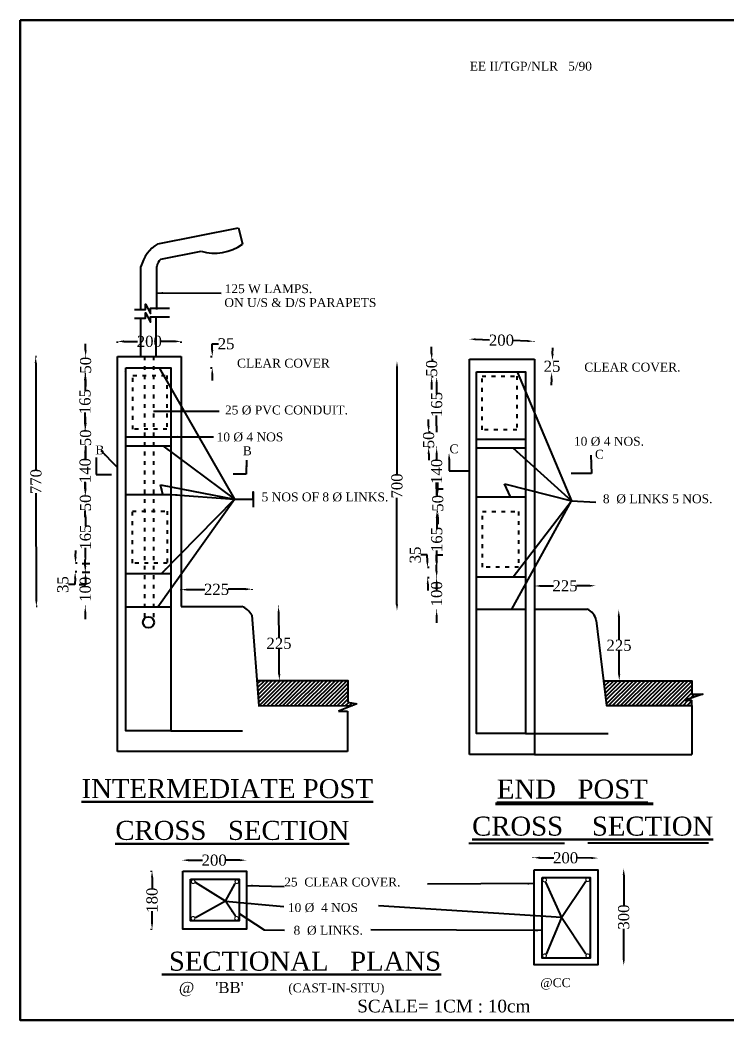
# Model space of a CAD drawing. Header units: millimetres. Extents: x 24 to 4358, y 71 to 3225.
# Drawn here: x 24 to 2253, y 71 to 3225 of the extents above; entities that cross this region are included whole.
import ezdxf

# ---------------------------------------------------------------- set-up
doc = ezdxf.new("R2010")
doc.units = ezdxf.units.MM
doc.header["$MEASUREMENT"] = 0
doc.linetypes.add('ACAD_ISO03W100', pattern=[30, 12, -18])
for name, color, linetype in [('DIM', 5, 'Continuous'), ('DWG.LINE', 10, 'Continuous'), ('HATCH', 2, 'Continuous'), ('TEXT', 7, 'Continuous')]:
    doc.layers.add(name, color=color, linetype=linetype)
doc.layers.add('DO LINE', color=3, linetype='Continuous', plot=False)
doc.layers.add('TITLE', color=7, linetype='Continuous', lineweight=30)
doc.styles.get("Standard").update_dxf_attribs({"font": 'times.ttf', "height": 35})
doc.dimstyles.get("Standard").update_dxf_attribs({"dimtxt": 222, "dimasz": 20, "dimexe": 0.18, "dimexo": 0.0625, "dimgap": 0.09, "dimtad": 0, "dimtih": 1, "dimtoh": 1, "dimdec": 0, "dimzin": 0, "dimdsep": 46, "dimtxsty": 'Standard', "dimcen": 300, "dimclre": 256, "dimclrt": 4, "dimadec": 0, "dimazin": 0, "dimtfac": 1, "dimtdec": 0, "dimtofl": 0, "dimtmove": 0, "dimatfit": 3, "dimfxl": 0, "dimtolj": 1, "dimtzin": 0, "dimarcsym": 0})

# ---------------------------------------------------------------- blocks, each defined once
blk = doc.blocks.new('*D2')
at = {"layer": 'Defpoints', "color": 0, "ltscale": 0.2}
for p in [(532, 2211.4), (331.5, 2163.8), (532, 2163.8)]:
    blk.add_point(p, dxfattribs=at)
at = {"layer": 'DIM', "lineweight": -2, "ltscale": 0.2}
for p, q in [((331.5, 2206.4), (331.5, 2211.6)), ((532, 2206.4), (532, 2211.6))]:
    blk.add_line(p, q, dxfattribs=at)
at = {"layer": 'DIM', "color": 0, "lineweight": -2, "ltscale": 0.2}
for p, q in [((351.5, 2211.4), (394.4, 2211.4)), ((512, 2211.4), (469.1, 2211.4))]:
    blk.add_line(p, q, dxfattribs=at)
at = {"layer": 'DIM', "color": 0, "ltscale": 0.2}
for points in [[(351.5, 2214.8), (351.5, 2208.1), (331.5, 2211.4)], [(512, 2214.8), (512, 2208.1), (532, 2211.4)]]:
    blk.add_solid(points, dxfattribs=at)
at = {"layer": 'DIM', "color": 4, "ltscale": 0.2, "insert": (431.8, 2211.4), "char_height": 35, "attachment_point": 5}
blk.add_mtext('\\A1;200', dxfattribs=at)
blk = doc.blocks.new('*D3')
at = {"layer": 'Defpoints', "color": 0, "ltscale": 0.2}
for p in [(563.6, 2163.8), (630.2, 2163.8), (563.6, 2128.1)]:
    blk.add_point(p, dxfattribs=at)
at = {"layer": 'DIM', "color": 0, "lineweight": -2, "ltscale": 0.2}
for p, q in [((630.2, 2183.8), (630.2, 2203.8)), ((630.2, 2203.8), (650.2, 2203.8)), ((630.2, 2108.1), (630.2, 2088.1))]:
    blk.add_line(p, q, dxfattribs=at)
at = {"layer": 'DIM', "lineweight": -2, "ltscale": 0.2}
for p, q in [((625.2, 2163.8), (630.4, 2163.8)), ((625.2, 2128.1), (630.4, 2128.1))]:
    blk.add_line(p, q, dxfattribs=at)
at = {"layer": 'DIM', "color": 0, "ltscale": 0.2}
for points in [[(626.9, 2183.8), (633.6, 2183.8), (630.2, 2163.8)], [(626.9, 2108.1), (633.6, 2108.1), (630.2, 2128.1)]]:
    blk.add_solid(points, dxfattribs=at)
at = {"layer": 'DIM', "color": 4, "ltscale": 0.2, "insert": (673.9, 2203.8), "char_height": 35, "attachment_point": 5}
blk.add_mtext('\\A1;25', dxfattribs=at)
blk = doc.blocks.new('*D4')
at = {"layer": 'Defpoints', "color": 0, "ltscale": 0.2}
for p in [(230.8, 2108.9), (229.1, 1933.9), (230.8, 1933.9)]:
    blk.add_point(p, dxfattribs=at)
at = {"layer": 'DIM', "lineweight": -2, "ltscale": 0.2}
for p, q in [((230.7, 2108.9), (229, 2108.9)), ((230.7, 1933.9), (229, 1933.9))]:
    blk.add_line(p, q, dxfattribs=at)
at = {"layer": 'DIM', "color": 0, "lineweight": -2, "ltscale": 0.2}
for p, q in [((229.1, 2088.9), (229.1, 2055.6)), ((229.1, 1953.9), (229.1, 1987.3))]:
    blk.add_line(p, q, dxfattribs=at)
at = {"layer": 'DIM', "color": 0, "ltscale": 0.2}
for points in [[(225.8, 2088.9), (232.5, 2088.9), (229.1, 2108.9)], [(225.8, 1953.9), (232.5, 1953.9), (229.1, 1933.9)]]:
    blk.add_solid(points, dxfattribs=at)
at = {"layer": 'DIM', "color": 4, "ltscale": 0.2, "insert": (229.1, 2021.4), "char_height": 35, "attachment_point": 5, "rotation": 90}
blk.add_mtext('\\A1;165', dxfattribs=at)
blk = doc.blocks.new('*D5')
at = {"layer": 'Defpoints', "color": 0, "ltscale": 0.2}
for p in [(230.7, 1880.8), (229.5, 1726.7), (230.7, 1726.7)]:
    blk.add_point(p, dxfattribs=at)
at = {"layer": 'DIM', "lineweight": -2, "ltscale": 0.2}
for p, q in [((230.7, 1880.8), (229.4, 1880.8)), ((230.7, 1726.7), (229.4, 1726.7))]:
    blk.add_line(p, q, dxfattribs=at)
at = {"layer": 'DIM', "color": 0, "lineweight": -2, "ltscale": 0.2}
for p, q in [((229.5, 1860.8), (229.5, 1838.7)), ((229.5, 1746.7), (229.5, 1768.9))]:
    blk.add_line(p, q, dxfattribs=at)
at = {"layer": 'DIM', "color": 0, "ltscale": 0.2}
for points in [[(226.2, 1860.8), (232.9, 1860.8), (229.5, 1880.8)], [(226.2, 1746.7), (232.9, 1746.7), (229.5, 1726.7)]]:
    blk.add_solid(points, dxfattribs=at)
at = {"layer": 'DIM', "color": 4, "ltscale": 0.2, "insert": (229.5, 1803.8), "char_height": 35, "attachment_point": 5, "rotation": 90}
blk.add_mtext('\\A1;140', dxfattribs=at)
blk = doc.blocks.new('*D6')
at = {"layer": 'Defpoints', "color": 0, "ltscale": 0.2}
for p in [(228.7, 1677.4), (228.7, 1510.8), (230.5, 1510.8)]:
    blk.add_point(p, dxfattribs=at)
at = {"layer": 'DIM', "lineweight": -2, "ltscale": 0.2}
for p, q in [((228.8, 1677.4), (230.7, 1677.4)), ((228.8, 1510.8), (230.7, 1510.8))]:
    blk.add_line(p, q, dxfattribs=at)
at = {"layer": 'DIM', "color": 0, "lineweight": -2, "ltscale": 0.2}
for p, q in [((230.5, 1657.4), (230.5, 1628.2)), ((230.5, 1530.8), (230.5, 1560))]:
    blk.add_line(p, q, dxfattribs=at)
at = {"layer": 'DIM', "color": 0, "ltscale": 0.2}
for points in [[(227.2, 1657.4), (233.8, 1657.4), (230.5, 1677.4)], [(227.2, 1530.8), (233.8, 1530.8), (230.5, 1510.8)]]:
    blk.add_solid(points, dxfattribs=at)
at = {"layer": 'DIM', "color": 4, "ltscale": 0.2, "insert": (230.5, 1594.1), "char_height": 35, "attachment_point": 5, "rotation": 90}
blk.add_mtext('\\A1;165', dxfattribs=at)
blk = doc.blocks.new('*D7')
at = {"layer": 'Defpoints', "color": 0, "ltscale": 0.2}
for p in [(230.8, 1483.3), (229.9, 1375.7), (230.8, 1375.7)]:
    blk.add_point(p, dxfattribs=at)
at = {"layer": 'DIM', "color": 0, "lineweight": -2, "ltscale": 0.2}
for p, q in [((229.9, 1503.3), (229.9, 1523.3)), ((229.9, 1355.7), (229.9, 1335.7))]:
    blk.add_line(p, q, dxfattribs=at)
at = {"layer": 'DIM', "lineweight": -2, "ltscale": 0.2}
for p, q in [((230.7, 1483.3), (229.7, 1483.3)), ((230.7, 1375.7), (229.7, 1375.7))]:
    blk.add_line(p, q, dxfattribs=at)
at = {"layer": 'DIM', "color": 0, "ltscale": 0.2}
for points in [[(226.6, 1503.3), (233.3, 1503.3), (229.9, 1483.3)], [(226.6, 1355.7), (233.3, 1355.7), (229.9, 1375.7)]]:
    blk.add_solid(points, dxfattribs=at)
at = {"layer": 'DIM', "color": 4, "ltscale": 0.2, "insert": (229.9, 1429.5), "char_height": 35, "attachment_point": 5, "rotation": 90}
blk.add_mtext('\\A1;100', dxfattribs=at)
blk = doc.blocks.new('*D8')
at = {"layer": 'Defpoints', "color": 0, "ltscale": 0.2}
for p in [(73.5, 2163), (75.7, 2163), (77.9, 1375.6)]:
    blk.add_point(p, dxfattribs=at)
at = {"layer": 'DIM', "lineweight": -2, "ltscale": 0.2}
for p, q in [((75.6, 2163), (73.3, 2163)), ((77.8, 1375.6), (75.5, 1375.6))]:
    blk.add_line(p, q, dxfattribs=at)
at = {"layer": 'DIM', "color": 0, "lineweight": -2, "ltscale": 0.2}
for p, q in [((73.6, 2143), (74.5, 1806.3)), ((75.7, 1395.6), (74.7, 1732.4))]:
    blk.add_line(p, q, dxfattribs=at)
at = {"layer": 'DIM', "color": 0, "ltscale": 0.2}
for points in [[(76.9, 2143), (70.2, 2143), (73.5, 2163)], [(79, 1395.6), (72.3, 1395.6), (75.7, 1375.6)]]:
    blk.add_solid(points, dxfattribs=at)
at = {"layer": 'DIM', "color": 4, "ltscale": 0.2, "insert": (74.6, 1769.3), "char_height": 35, "attachment_point": 5, "rotation": 90}
blk.add_mtext('\\A1;770', dxfattribs=at)
blk = doc.blocks.new('*D9')
at = {"layer": 'Defpoints', "color": 0, "ltscale": 0.2}
for p in [(532, 1426.6), (755.7, 1429.9), (755.7, 1428.3)]:
    blk.add_point(p, dxfattribs=at)
at = {"layer": 'DIM', "lineweight": -2, "ltscale": 0.2}
for p, q in [((532, 1426.6), (532, 1428.4)), ((755.7, 1428.3), (755.7, 1430.1))]:
    blk.add_line(p, q, dxfattribs=at)
at = {"layer": 'DIM', "color": 0, "lineweight": -2, "ltscale": 0.2}
for p, q in [((552, 1428.4), (607.2, 1428.8)), ((735.7, 1429.8), (680.4, 1429.4))]:
    blk.add_line(p, q, dxfattribs=at)
at = {"layer": 'DIM', "color": 0, "ltscale": 0.2}
for points in [[(552, 1431.7), (552, 1425.1), (532, 1428.3)], [(735.6, 1433.1), (735.7, 1426.5), (755.7, 1429.9)]]:
    blk.add_solid(points, dxfattribs=at)
at = {"layer": 'DIM', "color": 4, "ltscale": 0.2, "insert": (643.8, 1429.1), "char_height": 35, "attachment_point": 5}
blk.add_mtext('\\A1;225', dxfattribs=at)
blk = doc.blocks.new('*D10')
at = {"layer": 'Defpoints', "color": 0, "ltscale": 0.2}
for p in [(839.3, 1375.6), (840.7, 1375.6), (843.4, 1142.2)]:
    blk.add_point(p, dxfattribs=at)
at = {"layer": 'DIM', "lineweight": -2, "ltscale": 0.2}
for p, q in [((840.6, 1375.6), (839.1, 1375.6)), ((843.3, 1142.2), (841.8, 1142.2))]:
    blk.add_line(p, q, dxfattribs=at)
at = {"layer": 'DIM', "color": 0, "lineweight": -2, "ltscale": 0.2}
for p, q in [((839.5, 1355.6), (840.4, 1276.8)), ((841.7, 1162.2), (840.8, 1241))]:
    blk.add_line(p, q, dxfattribs=at)
at = {"layer": 'DIM', "color": 0, "ltscale": 0.2}
for points in [[(842.8, 1355.6), (836.1, 1355.5), (839.3, 1375.6)], [(845, 1162.2), (838.4, 1162.1), (841.9, 1142.2)]]:
    blk.add_solid(points, dxfattribs=at)
at = {"layer": 'DIM', "color": 4, "ltscale": 0.2, "insert": (840.6, 1258.9), "char_height": 35, "attachment_point": 5}
blk.add_mtext('\\A1;225', dxfattribs=at)
blk = doc.blocks.new('*D11')
at = {"layer": 'Defpoints', "color": 0, "ltscale": 0.2}
for p in [(1212.7, 2148.7), (1212.7, 2148.7), (1212.7, 1362)]:
    blk.add_point(p, dxfattribs=at)
at = {"layer": 'DIM', "lineweight": -2, "ltscale": 0.2}
for p, q in [((1212.7, 2148.7), (1212.5, 2148.7)), ((1212.7, 1362), (1212.5, 1362))]:
    blk.add_line(p, q, dxfattribs=at)
at = {"layer": 'DIM', "color": 0, "lineweight": -2, "ltscale": 0.2}
for p, q in [((1212.7, 2128.7), (1212.7, 1792.3)), ((1212.7, 1382), (1212.7, 1718.4))]:
    blk.add_line(p, q, dxfattribs=at)
at = {"layer": 'DIM', "color": 0, "ltscale": 0.2}
for points in [[(1209.4, 2128.7), (1216, 2128.7), (1212.7, 2148.7)], [(1209.4, 1382), (1216, 1382), (1212.7, 1362)]]:
    blk.add_solid(points, dxfattribs=at)
at = {"layer": 'DIM', "color": 4, "ltscale": 0.2, "insert": (1212.7, 1755.4), "char_height": 35, "attachment_point": 5, "rotation": 90}
blk.add_mtext('\\A1;700', dxfattribs=at)
blk = doc.blocks.new('*D12')
at = {"layer": 'Defpoints', "color": 0, "ltscale": 0.2}
for p in [(1337.4, 1466.5), (1337.4, 1364.1), (1337.7, 1364.1)]:
    blk.add_point(p, dxfattribs=at)
at = {"layer": 'DIM', "color": 0, "lineweight": -2, "ltscale": 0.2}
for p, q in [((1337.7, 1486.5), (1337.7, 1506.5)), ((1337.7, 1344.1), (1337.7, 1324.1))]:
    blk.add_line(p, q, dxfattribs=at)
at = {"layer": 'DIM', "lineweight": -2, "ltscale": 0.2}
for p, q in [((1337.5, 1466.5), (1337.9, 1466.5)), ((1337.5, 1364.1), (1337.9, 1364.1))]:
    blk.add_line(p, q, dxfattribs=at)
at = {"layer": 'DIM', "color": 0, "ltscale": 0.2}
for points in [[(1334.4, 1486.5), (1341.1, 1486.5), (1337.7, 1466.5)], [(1334.4, 1344.1), (1341.1, 1344.1), (1337.7, 1364.1)]]:
    blk.add_solid(points, dxfattribs=at)
at = {"layer": 'DIM', "color": 4, "ltscale": 0.2, "insert": (1337.7, 1415.3), "char_height": 35, "attachment_point": 5, "rotation": 90}
blk.add_mtext('\\A1;100', dxfattribs=at)
blk = doc.blocks.new('*D13')
at = {"layer": 'Defpoints', "color": 0, "ltscale": 0.2}
for p in [(1338, 1674.8), (1338.2, 1674.8), (1338, 1498.3)]:
    blk.add_point(p, dxfattribs=at)
at = {"layer": 'DIM', "lineweight": -2, "ltscale": 0.2}
for p, q in [((1338, 1674.8), (1338.4, 1674.8)), ((1338, 1498.3), (1338.4, 1498.3))]:
    blk.add_line(p, q, dxfattribs=at)
at = {"layer": 'DIM', "color": 0, "lineweight": -2, "ltscale": 0.2}
for p, q in [((1338.2, 1654.8), (1338.2, 1620.6)), ((1338.2, 1518.3), (1338.2, 1552.4))]:
    blk.add_line(p, q, dxfattribs=at)
at = {"layer": 'DIM', "color": 0, "ltscale": 0.2}
for points in [[(1334.9, 1654.8), (1341.6, 1654.8), (1338.2, 1674.8)], [(1334.9, 1518.3), (1341.6, 1518.3), (1338.2, 1498.3)]]:
    blk.add_solid(points, dxfattribs=at)
at = {"layer": 'DIM', "color": 4, "ltscale": 0.2, "insert": (1338.2, 1586.5), "char_height": 35, "attachment_point": 5, "rotation": 90}
blk.add_mtext('\\A1;165', dxfattribs=at)
blk = doc.blocks.new('*D14')
at = {"layer": 'Defpoints', "color": 0, "ltscale": 0.2}
for p in [(1337.8, 1876.5), (1338.3, 1876.5), (1338.3, 1726.6)]:
    blk.add_point(p, dxfattribs=at)
at = {"layer": 'DIM', "lineweight": -2, "ltscale": 0.2}
for p, q in [((1338.2, 1876.5), (1337.6, 1876.5)), ((1338.2, 1726.6), (1337.6, 1726.6))]:
    blk.add_line(p, q, dxfattribs=at)
at = {"layer": 'DIM', "color": 0, "lineweight": -2, "ltscale": 0.2}
for p, q in [((1337.8, 1856.5), (1337.8, 1836.5)), ((1337.8, 1746.6), (1337.8, 1766.7))]:
    blk.add_line(p, q, dxfattribs=at)
at = {"layer": 'DIM', "color": 0, "ltscale": 0.2}
for points in [[(1334.5, 1856.5), (1341.1, 1856.5), (1337.8, 1876.5)], [(1334.5, 1746.6), (1341.1, 1746.6), (1337.8, 1726.6)]]:
    blk.add_solid(points, dxfattribs=at)
at = {"layer": 'DIM', "color": 4, "ltscale": 0.2, "insert": (1337.8, 1801.6), "char_height": 35, "attachment_point": 5, "rotation": 90}
blk.add_mtext('\\A1;140', dxfattribs=at)
blk = doc.blocks.new('*D15')
at = {"layer": 'Defpoints', "color": 0, "ltscale": 0.2}
for p in [(1337.8, 2099.4), (1337.9, 2099.4), (1337.9, 1924.9)]:
    blk.add_point(p, dxfattribs=at)
at = {"layer": 'DIM', "lineweight": -2, "ltscale": 0.2}
for p, q in [((1337.8, 2099.4), (1337.6, 2099.4)), ((1337.8, 1924.9), (1337.6, 1924.9))]:
    blk.add_line(p, q, dxfattribs=at)
at = {"layer": 'DIM', "color": 0, "lineweight": -2, "ltscale": 0.2}
for p, q in [((1337.8, 2079.4), (1337.8, 2046.3)), ((1337.8, 1944.9), (1337.8, 1978.1))]:
    blk.add_line(p, q, dxfattribs=at)
at = {"layer": 'DIM', "color": 0, "ltscale": 0.2}
for points in [[(1334.4, 2079.4), (1341.1, 2079.4), (1337.8, 2099.4)], [(1334.4, 1944.9), (1341.1, 1944.9), (1337.8, 1924.9)]]:
    blk.add_solid(points, dxfattribs=at)
at = {"layer": 'DIM', "color": 4, "ltscale": 0.2, "insert": (1337.8, 2012.2), "char_height": 35, "attachment_point": 5, "rotation": 90}
blk.add_mtext('\\A1;165', dxfattribs=at)
blk = doc.blocks.new('*D16')
at = {"layer": 'Defpoints', "color": 0, "ltscale": 0.2}
for p in [(1646, 1440), (1838.9, 1440.7), (1838.9, 1440.7)]:
    blk.add_point(p, dxfattribs=at)
at = {"layer": 'DIM', "lineweight": -2, "ltscale": 0.2}
for p, q in [((1646, 1440), (1646, 1440.1)), ((1838.9, 1440.7), (1838.9, 1440.9))]:
    blk.add_line(p, q, dxfattribs=at)
at = {"layer": 'DIM', "color": 0, "lineweight": -2, "ltscale": 0.2}
for p, q in [((1666, 1440), (1705.9, 1440.2)), ((1818.9, 1440.7), (1779, 1440.5))]:
    blk.add_line(p, q, dxfattribs=at)
at = {"layer": 'DIM', "color": 0, "ltscale": 0.2}
for points in [[(1666, 1443.4), (1666, 1436.7), (1646, 1440)], [(1818.9, 1444), (1818.9, 1437.3), (1838.9, 1440.7)]]:
    blk.add_solid(points, dxfattribs=at)
at = {"layer": 'DIM', "color": 4, "ltscale": 0.2, "insert": (1742.4, 1440.3), "char_height": 35, "attachment_point": 5}
blk.add_mtext('\\A1;225', dxfattribs=at)
blk = doc.blocks.new('*D17')
at = {"layer": 'Defpoints', "color": 0, "ltscale": 0.2}
for p in [(1911.9, 1364.5), (1911.9, 1364.5), (1913.5, 1141.2)]:
    blk.add_point(p, dxfattribs=at)
at = {"layer": 'DIM', "lineweight": -2, "ltscale": 0.2}
for p, q in [((1911.9, 1364.5), (1912.1, 1364.5)), ((1913.5, 1141.2), (1913.3, 1141.2))]:
    blk.add_line(p, q, dxfattribs=at)
at = {"layer": 'DIM', "color": 0, "lineweight": -2, "ltscale": 0.2}
for p, q in [((1912.1, 1344.5), (1912.6, 1270.7)), ((1913.3, 1161.2), (1912.8, 1234.9))]:
    blk.add_line(p, q, dxfattribs=at)
at = {"layer": 'DIM', "color": 0, "ltscale": 0.2}
for points in [[(1915.4, 1344.5), (1908.7, 1344.5), (1911.9, 1364.5)], [(1916.7, 1161.2), (1910, 1161.1), (1913.5, 1141.2)]]:
    blk.add_solid(points, dxfattribs=at)
at = {"layer": 'DIM', "color": 4, "ltscale": 0.2, "insert": (1912.7, 1252.8), "char_height": 35, "attachment_point": 5}
blk.add_mtext('\\A1;225', dxfattribs=at)
blk = doc.blocks.new('*D18')
at = {"layer": 'Defpoints', "color": 0, "ltscale": 0.2}
for p in [(535.4, 575.6), (737.3, 575.6), (737.3, 575)]:
    blk.add_point(p, dxfattribs=at)
at = {"layer": 'DIM', "lineweight": -2, "ltscale": 0.2}
for p, q in [((535.4, 575.6), (535.4, 574.8)), ((737.3, 575.6), (737.3, 574.8))]:
    blk.add_line(p, q, dxfattribs=at)
at = {"layer": 'DIM', "color": 0, "lineweight": -2, "ltscale": 0.2}
for p, q in [((555.4, 575), (599, 575)), ((717.3, 575), (673.7, 575))]:
    blk.add_line(p, q, dxfattribs=at)
at = {"layer": 'DIM', "color": 0, "ltscale": 0.2}
for points in [[(555.4, 578.3), (555.4, 571.6), (535.4, 575)], [(717.3, 578.3), (717.3, 571.6), (737.3, 575)]]:
    blk.add_solid(points, dxfattribs=at)
at = {"layer": 'DIM', "color": 4, "ltscale": 0.2, "insert": (636.3, 575), "char_height": 35, "attachment_point": 5}
blk.add_mtext('\\A1;200', dxfattribs=at)
blk = doc.blocks.new('*D19')
at = {"layer": 'Defpoints', "color": 0, "ltscale": 0.2}
for p in [(435, 540.9), (440.4, 540.9), (435, 357.1)]:
    blk.add_point(p, dxfattribs=at)
at = {"layer": 'DIM', "lineweight": 5, "ltscale": 0.2}
for p, q in [((435.4, 540.9), (440.6, 540.9)), ((435.4, 357.1), (440.6, 357.1))]:
    blk.add_line(p, q, dxfattribs=at)
at = {"layer": 'DIM', "color": 0, "lineweight": -2, "ltscale": 0.2}
for p, q in [((440.4, 520.9), (440.4, 483.9)), ((440.4, 377.1), (440.4, 414.1))]:
    blk.add_line(p, q, dxfattribs=at)
at = {"layer": 'DIM', "color": 0, "ltscale": 0.2}
for points in [[(437.1, 520.9), (443.7, 520.9), (440.4, 540.9)], [(437.1, 377.1), (443.7, 377.1), (440.4, 357.1)]]:
    blk.add_solid(points, dxfattribs=at)
at = {"layer": 'DIM', "color": 4, "ltscale": 0.2, "insert": (440.4, 449), "char_height": 35, "attachment_point": 5, "rotation": 90}
blk.add_mtext('\\A1;180', dxfattribs=at)
blk = doc.blocks.new('*D20')
at = {"layer": 'Defpoints', "color": 0, "ltscale": 0.2}
for p in [(1642.5, 582.9), (1846.2, 581.7), (1846.2, 581.7)]:
    blk.add_point(p, dxfattribs=at)
at = {"layer": 'DIM', "lineweight": -2, "ltscale": 0.2}
for p, q in [((1642.5, 582.9), (1642.5, 583.1)), ((1846.2, 581.7), (1846.2, 581.9))]:
    blk.add_line(p, q, dxfattribs=at)
at = {"layer": 'DIM', "color": 0, "lineweight": -2, "ltscale": 0.2}
for p, q in [((1662.5, 582.8), (1707, 582.5)), ((1826.2, 581.8), (1781.7, 582.1))]:
    blk.add_line(p, q, dxfattribs=at)
at = {"layer": 'DIM', "color": 0, "ltscale": 0.2}
for points in [[(1662.6, 586.1), (1662.5, 579.5), (1642.5, 582.9)], [(1826.2, 585.2), (1826.2, 578.5), (1846.2, 581.7)]]:
    blk.add_solid(points, dxfattribs=at)
at = {"layer": 'DIM', "color": 4, "ltscale": 0.2, "insert": (1744.4, 582.3), "char_height": 35, "attachment_point": 5}
blk.add_mtext('\\A1;200', dxfattribs=at)
blk = doc.blocks.new('*D21')
at = {"layer": 'Defpoints', "color": 0, "ltscale": 0.2}
for p in [(1927.6, 548.2), (1927.6, 243), (1927.6, 243)]:
    blk.add_point(p, dxfattribs=at)
at = {"layer": 'DIM', "lineweight": 5, "ltscale": 0.2}
for p, q in [((1927.6, 548.2), (1927.8, 548.2)), ((1927.6, 243), (1927.5, 243))]:
    blk.add_line(p, q, dxfattribs=at)
at = {"layer": 'DIM', "color": 0, "lineweight": -2, "ltscale": 0.2}
for p, q in [((1927.6, 528.2), (1927.6, 432.5)), ((1927.6, 263), (1927.6, 358.7))]:
    blk.add_line(p, q, dxfattribs=at)
at = {"layer": 'DIM', "color": 0, "ltscale": 0.2}
for points in [[(1924.3, 528.2), (1931, 528.2), (1927.6, 548.2)], [(1924.3, 263), (1931, 263), (1927.6, 243)]]:
    blk.add_solid(points, dxfattribs=at)
at = {"layer": 'DIM', "color": 4, "ltscale": 0.2, "insert": (1927.6, 395.6), "char_height": 35, "attachment_point": 5, "rotation": 90}
blk.add_mtext('\\A1;300', dxfattribs=at)
blk = doc.blocks.new('*D25')
at = {"layer": 'Defpoints', "color": 0, "ltscale": 0.2}
for p in [(1702.4, 2151.6), (1702.5, 2151.6), (1700.8, 2113.7)]:
    blk.add_point(p, dxfattribs=at)
at = {"layer": 'DIM', "color": 0, "lineweight": -2, "ltscale": 0.2}
for p, q in [((1703.3, 2171.6), (1704.2, 2191.6)), ((1699.8, 2093.7), (1698.9, 2073.8))]:
    blk.add_line(p, q, dxfattribs=at)
at = {"layer": 'DIM', "lineweight": -2, "ltscale": 0.2}
for p, q in [((1702.4, 2151.6), (1702.3, 2151.6)), ((1700.7, 2113.7), (1700.5, 2113.7))]:
    blk.add_line(p, q, dxfattribs=at)
at = {"layer": 'DIM', "color": 0, "ltscale": 0.2}
for points in [[(1700, 2171.7), (1706.7, 2171.4), (1702.4, 2151.6)], [(1696.5, 2093.9), (1703.1, 2093.6), (1700.7, 2113.7)]]:
    blk.add_solid(points, dxfattribs=at)
at = {"layer": 'DIM', "color": 4, "ltscale": 0.2, "insert": (1701.6, 2132.7), "char_height": 35, "attachment_point": 5}
blk.add_mtext('\\A1;25', dxfattribs=at)
blk = doc.blocks.new('*D26')
at = {"layer": 'Defpoints', "color": 0, "ltscale": 0.2}
for p in [(1440.4, 2218.8), (1643.9, 2211.9), (1643.9, 2211.8)]:
    blk.add_point(p, dxfattribs=at)
at = {"layer": 'DIM', "lineweight": -2, "ltscale": 0.2}
for p, q in [((1440.4, 2218.7), (1440.4, 2218.5)), ((1643.9, 2211.9), (1643.9, 2211.6))]:
    blk.add_line(p, q, dxfattribs=at)
at = {"layer": 'DIM', "color": 0, "lineweight": -2, "ltscale": 0.2}
for p, q in [((1460.4, 2218), (1504.8, 2216.5)), ((1623.9, 2212.5), (1579.5, 2214))]:
    blk.add_line(p, q, dxfattribs=at)
at = {"layer": 'DIM', "color": 0, "ltscale": 0.2}
for points in [[(1460.5, 2221.3), (1460.3, 2214.7), (1440.4, 2218.7)], [(1624, 2215.8), (1623.8, 2209.1), (1643.9, 2211.8)]]:
    blk.add_solid(points, dxfattribs=at)
at = {"layer": 'DIM', "color": 4, "ltscale": 0.2, "insert": (1542.1, 2215.2), "char_height": 35, "attachment_point": 5}
blk.add_mtext('\\A1;200', dxfattribs=at)
blk = doc.blocks.new('*D27')
at = {"layer": 'Defpoints', "color": 0, "ltscale": 0.2}
for p in [(198.2, 1484.3), (229.9, 1483.5), (230.6, 1510.8)]:
    blk.add_point(p, dxfattribs=at)
at = {"layer": 'DIM', "color": 0, "lineweight": -2, "ltscale": 0.2}
for p, q in [((199.2, 1531.5), (199.7, 1551.5)), ((197.7, 1464.3), (197.2, 1444.3)), ((197.2, 1444.3), (177.2, 1444.3))]:
    blk.add_line(p, q, dxfattribs=at)
at = {"layer": 'DIM', "lineweight": -2, "ltscale": 0.2}
for p, q in [((203.2, 1484.1), (198, 1484.3)), ((203.8, 1511.4), (198.6, 1511.5))]:
    blk.add_line(p, q, dxfattribs=at)
at = {"layer": 'DIM', "color": 0, "ltscale": 0.2}
for points in [[(195.9, 1531.6), (202.6, 1531.4), (198.8, 1511.5)], [(194.4, 1464.3), (201, 1464.2), (198.2, 1484.3)]]:
    blk.add_solid(points, dxfattribs=at)
at = {"layer": 'DIM', "color": 4, "ltscale": 0.2, "insert": (159.3, 1444.3), "char_height": 35, "attachment_point": 5, "rotation": 90}
blk.add_mtext('\\A1;35', dxfattribs=at)
blk = doc.blocks.new('*D32')
at = {"layer": 'Defpoints', "color": 0, "ltscale": 0.2}
for p in [(1308.8, 1497.8), (1337.4, 1498.3), (1338, 1466.5)]:
    blk.add_point(p, dxfattribs=at)
at = {"layer": 'DIM', "color": 0, "lineweight": -2, "ltscale": 0.2}
for p, q in [((1308.1, 1537.8), (1288.1, 1537.8)), ((1308.5, 1517.8), (1308.1, 1537.8)), ((1309.7, 1446), (1310.1, 1426))]:
    blk.add_line(p, q, dxfattribs=at)
at = {"layer": 'DIM', "lineweight": -2, "ltscale": 0.2}
for p, q in [((1313.8, 1497.8), (1308.7, 1497.8)), ((1314.4, 1466.1), (1309.2, 1466))]:
    blk.add_line(p, q, dxfattribs=at)
at = {"layer": 'DIM', "color": 0, "ltscale": 0.2}
for points in [[(1311.8, 1517.8), (1305.2, 1517.7), (1308.8, 1497.8)], [(1313.1, 1446.1), (1306.4, 1446), (1309.4, 1466)]]:
    blk.add_solid(points, dxfattribs=at)
at = {"layer": 'DIM', "color": 4, "ltscale": 0.2, "insert": (1270.3, 1537.8), "char_height": 35, "attachment_point": 5, "rotation": 90}
blk.add_mtext('\\A1;35', dxfattribs=at)
blk = doc.blocks.new('*D33')
at = {"layer": 'Defpoints', "color": 0, "ltscale": 0.2}
for p in [(1337.6, 1726.6), (1341.3, 1726.6), (1338, 1674.8)]:
    blk.add_point(p, dxfattribs=at)
at = {"layer": 'DIM', "color": 0, "lineweight": -2, "ltscale": 0.2}
for p, q in [((1341.1, 1746.6), (1341, 1766.6)), ((1341.9, 1654.8), (1342, 1634.8))]:
    blk.add_line(p, q, dxfattribs=at)
at = {"layer": 'DIM', "lineweight": -2, "ltscale": 0.2}
for p, q in [((1337.7, 1726.6), (1341.5, 1726.6)), ((1338.1, 1674.8), (1341.9, 1674.8))]:
    blk.add_line(p, q, dxfattribs=at)
at = {"layer": 'DIM', "color": 0, "ltscale": 0.2}
for points in [[(1344.5, 1746.7), (1337.8, 1746.6), (1341.3, 1726.6)], [(1345.2, 1654.8), (1338.5, 1654.8), (1341.7, 1674.8)]]:
    blk.add_solid(points, dxfattribs=at)
at = {"layer": 'DIM', "color": 4, "ltscale": 0.2, "insert": (1341.5, 1700.6), "char_height": 35, "attachment_point": 5, "rotation": 90}
blk.add_mtext('\\A1;50', dxfattribs=at)
blk = doc.blocks.new('*D34')
at = {"layer": 'Defpoints', "color": 0, "ltscale": 0.2}
for p in [(1312.5, 1924.9), (1337.6, 1924.9), (1337.6, 1876.5)]:
    blk.add_point(p, dxfattribs=at)
at = {"layer": 'DIM', "color": 0, "lineweight": -2, "ltscale": 0.2}
for p, q in [((1312.5, 1944.9), (1312.4, 1964.9)), ((1312.6, 1856.5), (1312.6, 1836.5))]:
    blk.add_line(p, q, dxfattribs=at)
at = {"layer": 'DIM', "lineweight": -2, "ltscale": 0.2}
for p, q in [((1317.5, 1924.9), (1312.3, 1924.9)), ((1317.5, 1876.5), (1312.4, 1876.5))]:
    blk.add_line(p, q, dxfattribs=at)
at = {"layer": 'DIM', "color": 0, "ltscale": 0.2}
for points in [[(1315.8, 1944.9), (1309.1, 1944.9), (1312.5, 1924.9)], [(1315.9, 1856.5), (1309.2, 1856.5), (1312.5, 1876.5)]]:
    blk.add_solid(points, dxfattribs=at)
at = {"layer": 'DIM', "color": 4, "ltscale": 0.2, "insert": (1312.5, 1900.7), "char_height": 35, "attachment_point": 5, "rotation": 90}
blk.add_mtext('\\A1;50', dxfattribs=at)
blk = doc.blocks.new('*D35')
at = {"layer": 'Defpoints', "color": 0, "ltscale": 0.2}
for p in [(1322, 2153.8), (1337.8, 2153.8), (1337.8, 2099.4)]:
    blk.add_point(p, dxfattribs=at)
at = {"layer": 'DIM', "color": 0, "lineweight": -2, "ltscale": 0.2}
for p, q in [((1322, 2173.8), (1322, 2193.8)), ((1322, 2079.4), (1322, 2059.4))]:
    blk.add_line(p, q, dxfattribs=at)
at = {"layer": 'DIM', "lineweight": -2, "ltscale": 0.2}
for p, q in [((1327, 2153.8), (1321.8, 2153.8)), ((1327, 2099.4), (1321.8, 2099.4))]:
    blk.add_line(p, q, dxfattribs=at)
at = {"layer": 'DIM', "color": 0, "ltscale": 0.2}
for points in [[(1318.7, 2173.8), (1325.3, 2173.8), (1322, 2153.8)], [(1318.7, 2079.4), (1325.3, 2079.4), (1322, 2099.4)]]:
    blk.add_solid(points, dxfattribs=at)
at = {"layer": 'DIM', "color": 4, "ltscale": 0.2, "insert": (1322, 2126.6), "char_height": 35, "attachment_point": 5, "rotation": 90}
blk.add_mtext('\\A1;50', dxfattribs=at)
blk = doc.blocks.new('*D36')
at = {"layer": 'Defpoints', "color": 0, "ltscale": 0.2}
for p in [(230.8, 2163.5), (231, 2163.5), (230.8, 2108.9)]:
    blk.add_point(p, dxfattribs=at)
at = {"layer": 'DIM', "color": 0, "lineweight": -2, "ltscale": 0.2}
for p, q in [((231, 2183.5), (231, 2203.5)), ((231, 2088.9), (231, 2068.9))]:
    blk.add_line(p, q, dxfattribs=at)
at = {"layer": 'DIM', "lineweight": -2, "ltscale": 0.2}
for p, q in [((230.8, 2163.5), (231.2, 2163.5)), ((230.8, 2108.9), (231.2, 2108.9))]:
    blk.add_line(p, q, dxfattribs=at)
at = {"layer": 'DIM', "color": 0, "ltscale": 0.2}
for points in [[(227.7, 2183.5), (234.3, 2183.5), (231, 2163.5)], [(227.7, 2088.9), (234.3, 2088.9), (231, 2108.9)]]:
    blk.add_solid(points, dxfattribs=at)
at = {"layer": 'DIM', "color": 4, "ltscale": 0.2, "insert": (231, 2136.2), "char_height": 35, "attachment_point": 5, "rotation": 90}
blk.add_mtext('\\A1;50', dxfattribs=at)
blk = doc.blocks.new('*D37')
at = {"layer": 'Defpoints', "color": 0, "ltscale": 0.2}
for p in [(230.9, 1933.9), (230.9, 1933.9), (230.9, 1880.8)]:
    blk.add_point(p, dxfattribs=at)
at = {"layer": 'DIM', "color": 0, "lineweight": -2, "ltscale": 0.2}
for p, q in [((230.9, 1953.9), (230.9, 1973.9)), ((230.9, 1860.8), (230.9, 1840.8))]:
    blk.add_line(p, q, dxfattribs=at)
at = {"layer": 'DIM', "lineweight": -2, "ltscale": 0.2}
for p, q in [((230.9, 1933.9), (230.7, 1933.9)), ((230.9, 1880.8), (230.7, 1880.8))]:
    blk.add_line(p, q, dxfattribs=at)
at = {"layer": 'DIM', "color": 0, "ltscale": 0.2}
for points in [[(227.6, 1953.9), (234.2, 1953.9), (230.9, 1933.9)], [(227.6, 1860.8), (234.2, 1860.8), (230.9, 1880.8)]]:
    blk.add_solid(points, dxfattribs=at)
at = {"layer": 'DIM', "color": 4, "ltscale": 0.2, "insert": (230.9, 1907.4), "char_height": 35, "attachment_point": 5, "rotation": 90}
blk.add_mtext('\\A1;50', dxfattribs=at)
blk = doc.blocks.new('*D38')
at = {"layer": 'Defpoints', "color": 0, "ltscale": 0.2}
for p in [(230.7, 1726.7), (230.7, 1677.4), (230.7, 1677.4)]:
    blk.add_point(p, dxfattribs=at)
at = {"layer": 'DIM', "color": 0, "lineweight": -2, "ltscale": 0.2}
for p, q in [((230.6, 1746.7), (230.6, 1766.7)), ((230.7, 1657.4), (230.7, 1637.4))]:
    blk.add_line(p, q, dxfattribs=at)
at = {"layer": 'DIM', "lineweight": -2, "ltscale": 0.2}
for p, q in [((230.7, 1726.7), (230.8, 1726.7)), ((230.7, 1677.4), (230.9, 1677.4))]:
    blk.add_line(p, q, dxfattribs=at)
at = {"layer": 'DIM', "color": 0, "ltscale": 0.2}
for points in [[(234, 1746.7), (227.3, 1746.7), (230.7, 1726.7)], [(234, 1657.4), (227.4, 1657.4), (230.7, 1677.4)]]:
    blk.add_solid(points, dxfattribs=at)
at = {"layer": 'DIM', "color": 4, "ltscale": 0.2, "insert": (230.7, 1702.1), "char_height": 35, "attachment_point": 5, "rotation": 90}
blk.add_mtext('\\A1;50', dxfattribs=at)

msp = doc.modelspace()

# ---------------------------------------------------------------- hatches: boundary and pattern name
at = {"layer": 'HATCH', "ltscale": 0.2}
h = msp.add_hatch(dxfattribs=at)
h.set_pattern_fill('ANSI31', color=256, scale=70, style=0)
h.paths.add_polyline_path([(1058, 1142.2), (771.2, 1142.2), (777.5, 1062.3), (1072.9, 1062.8), (1086.4, 1068.1), (1058, 1073.4)])
h = msp.add_hatch(dxfattribs=at)
h.set_pattern_fill('ANSI31', color=256, scale=70, style=0)
h.paths.add_polyline_path([(2177.2, 1098.7), (2142.3, 1098.7), (2142.3, 1141.2), (1864, 1141.2), (1873.4, 1063.2), (2142.4, 1063.2), (2142.4, 1079.4), (2120.9, 1079.4)])

# ---------------------------------------------------------------- linework, layer by layer
at = {"layer": 'DIM', "ltscale": 0.2}
for p, q in [((1337.7, 2153.8), (1337.5, 2153.8)), ((229.5, 2108.9), (230.8, 2108.9)), ((1337.7, 2099.4), (1337.5, 2099.4)), ((229.2, 1933.9), (230.9, 1933.9)), ((1337.9, 1924.9), (1338.2, 1924.9)), ((1338, 1924.9), (1338, 1944.9)), ((229.2, 1880.8), (230.9, 1880.8)), ((230.7, 1880.8), (230.7, 1860.8)), ((1337.9, 1876.5), (1338.2, 1876.5)), ((1377.2, 1839.9), (1377.2, 1802.9)), ((1377.2, 1802.9), (1441.3, 1802.9)), ((1338.5, 1726.6), (1338.5, 1746.6)), ((1338.5, 1746.6), (1358.5, 1746.6)), ((229.5, 1726.5), (228.6, 1726.5)), ((1338.3, 1726.6), (1338.7, 1726.6)), ((1763.1, 1708.1), (1839.8, 1703.9)), ((229.5, 1677.4), (228.6, 1677.4)), ((228.7, 1677.4), (228.7, 1657.4)), ((1338.3, 1674.8), (1338.7, 1674.8)), ((230.6, 1530.8), (230.6, 1550.8)), ((1337.6, 1518.3), (1337.6, 1538.3)), ((1337.6, 1538.3), (1357.6, 1538.3)), ((220.2, 1510.6), (244.6, 1510.6)), ((220.2, 1483.5), (244.6, 1483.5)), ((230.6, 1510.8), (230.8, 1510.8)), ((230.6, 1483.3), (230.8, 1483.3)), ((1338, 1498.3), (1337.4, 1498.3)), ((230.6, 1463.3), (230.6, 1443.3)), ((1338, 1466.5), (1337.4, 1466.5)), ((230.6, 1443.3), (210.6, 1443.3)), ((1337.6, 1446.5), (1337.6, 1426.5)), ((1680.9, 505.4), (1731.4, 394)), ((1731.4, 394), (1808.6, 508.5)), ((672, 445.7), (577.1, 504.5)), ((672, 445.7), (577.1, 393)), ((672, 445.7), (856.3, 429.3)), ((1731.3, 394), (1153.9, 431)), ((1731.4, 394), (1683.1, 278.8)), ((1808.5, 278.5), (1731.4, 394))]:
    msp.add_line(p, q, dxfattribs=at)
msp.add_lwpolyline([(700.3, 1713.4), (759.3, 1713.4), (759.3, 1736.6), (759.3, 1688.8)], dxfattribs=at)
for points in [[(1373.9, 1839.9), (1376.7, 1859.9), (1380.6, 1840)], [(227.2, 1530.8), (233.9, 1530.8), (230.6, 1510.8)], [(1334.3, 1518.3), (1341, 1518.3), (1337.6, 1498.3)], [(227.2, 1463.3), (233.9, 1463.3), (230.6, 1483.3)], [(1334.3, 1446.5), (1341, 1446.5), (1337.6, 1466.5)]]:
    msp.add_solid(points, dxfattribs=at)
at = {"layer": 'DO LINE', "linetype": 'ACAD_ISO03W100'}
for points in [[(417, 2163.8), (417, 1337.7)], [(445.4, 2163.8), (445.4, 1331.8)]]:
    msp.add_lwpolyline(points, dxfattribs=at)
for points in [[(380.3, 2103.9), (487.5, 2103.9), (487.5, 1934.4), (380.3, 1934.4)], [(1481, 2101.7), (1590.5, 2101.7), (1590.5, 1932.6), (1481, 1932.6)], [(378.5, 1676.4), (488.5, 1676.4), (488.5, 1512.3), (378.5, 1512.3)], [(1482.1, 1674.7), (1596, 1674.7), (1596, 1499.6), (1482.1, 1499.6)]]:
    msp.add_lwpolyline(points, close=True, dxfattribs=at)
at = {"layer": 'DWG.LINE', "ltscale": 0.2}
for p, q in [((331.5, 2163.8), (532, 2163.8)), ((331.5, 917.7), (331.5, 2163.8)), ((532, 2163.8), (532, 1375.5)), ((1441.3, 2155.9), (1646, 2155.9)), ((1441.3, 908), (1441.3, 2155.9)), ((1646, 2155.9), (1646, 908)), ((1058, 1073.4), (1086.4, 1068.1)), ((1086.4, 1068.1), (1027.8, 1045)), ((1027.8, 1045), (1056.9, 1045)), ((1056.9, 1045), (1056.9, 917.7)), ((532, 917.7), (331.5, 917.7)), ((1056.9, 917.7), (532, 917.7)), ((1646, 908), (1441.3, 908)), ((1523.6, 755.3), (2020.7, 755.3)), ((1523.6, 751.9), (2020.7, 751.9)), ((1439.6, 628.9), (1741.3, 628.9)), ((1814.4, 629.7), (2195.2, 629.7))]:
    msp.add_line(p, q, dxfattribs=at)
for points in [[(458.6, 2518.8), (713.2, 2569.7)], [(713.2, 2569.7), (725.5, 2518.1)], [(468.3, 2470.5), (595.6, 2495.9)], [(405.5, 2311.9), (405.5, 2447.5)], [(455.3, 2311.9), (455.3, 2447.5)], [(385.1, 2311.9), (405.5, 2311.9), (419.3, 2311.9), (419.3, 2329.3), (435.2, 2299.6), (435.2, 2316.2), (495, 2316.2)], [(385.1, 2284.4), (405.5, 2284.4), (419.3, 2284.4), (419.3, 2301.7), (435.2, 2272), (435.2, 2288.6), (495, 2288.6)], [(405.5, 2163.8), (405.5, 2284.4)], [(453.7, 2163.8), (453.7, 2288.6)], [(1441.3, 2155.9), (1641.3, 2155.9)], [(357.5, 1910.4), (499.8, 1910.4)], [(1463.5, 1902.8), (1617.4, 1902.8)], [(357.5, 1881.7), (499.8, 1881.7)], [(1463.5, 1875.5), (1617.4, 1875.5)], [(357.5, 1728.7), (499.8, 1728.7)], [(1463.5, 1721.6), (1617.4, 1721.6)], [(357.5, 1479.6), (499.8, 1479.6)], [(1463.5, 1468.4), (1617.4, 1468.4)], [(357.5, 1373.8), (499.8, 1373.8)], [(532, 1375.5), (723.6, 1375.5)], [(1463.5, 1367.3), (1617.4, 1367.3)], [(1646, 1367.3), (1812.8, 1367.3)], [(754.9, 1347.5), (777.5, 1062.3), (1072.9, 1062.8)], [(1841, 1331.1), (1873.4, 1063.2), (2142.4, 1063.2), (2142.4, 908)], [(771.2, 1142.2), (1058, 1142.2), (1058, 1073.4)], [(1864, 1141.2), (2142.3, 1141.2), (2142.3, 1098.7), (2177.2, 1098.7), (2120.9, 1079.4), (2142.4, 1079.4)], [(2142.4, 1063.2), (2142.4, 1079.4)], [(499.8, 983.3), (725.8, 983.3)], [(1617.4, 974.6), (1878.3, 974.6)], [(1646, 908), (2142.4, 908)]]:
    msp.add_lwpolyline(points, dxfattribs=at)
for points in [[(352.8, 2115.8), (352.8, 2115.8), (352.8, 2115.8), (352.8, 2115.8)], [(357.5, 2128.1), (499.8, 2128.1), (499.8, 983.3), (357.5, 983.3)], [(1463.5, 2115.8), (1463.5, 2115.8), (1463.5, 2115.8), (1463.5, 2115.8)], [(1463.5, 2115.8), (1617.4, 2115.8), (1617.4, 974.6), (1463.5, 974.6)], [(537.4, 540.2), (738, 540.2), (738, 357.8), (537.4, 357.8)], [(1644.9, 544.4), (1846.2, 544.4), (1846.2, 245.2), (1644.9, 245.2)], [(562.1, 514.8), (715.3, 514.8), (715.3, 383.8), (562.1, 383.8)], [(1670.1, 520.5), (1822.2, 520.5), (1822.2, 265.5), (1670.1, 265.5)]]:
    msp.add_lwpolyline(points, close=True, dxfattribs=at)
msp.add_circle((429.2, 1325.1), 17.5, dxfattribs=at)
for centre, radius, start, end in [((515.5, 2421), 113.1, 120.2067, 166.4829), ((637.6, 2641.4), 151.4, 253.8746, 305.4816), ((488.6, 2443.8), 33.6, 127.3418, 173.6525), ((700.4, 1318), 62, 28.4236, 67.9851), ((1789.3, 1319.8), 53, 12.2916, 63.6996)]:
    msp.add_arc(centre, radius, start, end, dxfattribs=at)
at = {"layer": 'HATCH', "ltscale": 0.2, "const_width": 3.45}
for points in [[(564.3, 507.2, 1), (575.9, 507.2, 1)], [(702, 507.3, 1), (713.5, 507.3, 1)], [(1672.4, 512.4, 1), (1683.9, 512.4, 1)], [(1808.3, 513.6, 1), (1819.9, 513.6, 1)], [(564, 391.5, 1), (575.5, 391.5, 1)], [(701.2, 391.5, 1), (712.7, 391.5, 1)], [(1672.2, 273.5, 1), (1683.7, 273.5, 1)], [(1808.5, 273.5, 1), (1820.1, 273.5, 1)]]:
    msp.add_lwpolyline(points, format="xyb", close=True, dxfattribs=at)
at = {"layer": 'TITLE', "ltscale": 0.2}
msp.add_lwpolyline([(24.1, 3225.2), (4323.3, 3225.2), (4323.3, 70.9), (24.1, 70.9)], close=True, dxfattribs=at)

# ---------------------------------------------------------------- texts
at = {"layer": 'TEXT'}
for s, height, p in [('EE II/TGP/NLR   5/90', 28, (1442.1, 3065.6)), ('125 W LAMPS.', 28, (669.3, 2363.7)), ('ON U/S & D/S PARAPETS', 28, (668.3, 2319.9)), ('CLEAR COVER', 28, (708.4, 2128.8)), ('CLEAR COVER.', 28, (1803.3, 2116.4)), (' 25 %%C PVC CONDUIT.', 28, (659.8, 1981.1)), ('10 %%C 4 NOS', 28, (644, 1896.1)), (' 10 %%C 4 NOS.', 28, (1760.1, 1882.4)), (' B', 28, (251.2, 1855)), ('B', 28, (726.6, 1852.3)), ('C', 28, (1378.3, 1858.5)), (' C', 28, (1826.3, 1841.6)), (' 5 NOS OF 8 %%C LINKS.', 28, (775.3, 1706.9)), ('8  %%C LINKS 5 NOS.', 28, (1861.9, 1701)), ('25  CLEAR COVER.', 28, (857.1, 492.1)), ('10 %%C  4 NOS ', 28, (868.7, 411.5)), ('8  %%C LINKS.', 28, (886.6, 340)), ("@     'BB'", 35, (525, 155.8)), ('@CC', 28, (1664.5, 174.7)), ('(CAST-IN-SITU)', 28, (870, 158.2)), (' SCALE= 1CM : 10cm ', 40, (1072.2, 94.9))]:
    msp.add_text(s, height=height, dxfattribs=at).set_placement(p)
at = {"layer": 'TITLE'}
for s, p in [('%%UINTERMEDIATE POST', (218.3, 770.8)), ('%%UEND   POST', (1527.8, 769.4)), ('%%UCROSS   SECTION', (324.6, 639)), ('%%UCROSS    SECTION', (1449.5, 652.5)), ('%%U SECTIONAL   PLANS', (470.9, 226.5))]:
    msp.add_text(s, height=60, dxfattribs=at).set_placement(p)

# ---------------------------------------------------------------- dimensions: what is measured, and where the dimension line sits
at = {"layer": 'DIM', "ltscale": 0.2}
for p1, p2, distance, text, picture, middle in [((331.5, 2163.8), (532, 2163.8), 47.6, '200', '*D2', (431.8, 2211.4)), ((563.6, 2128.1), (563.6, 2163.8), -66.6, '25', '*D3', (673.9, 2203.8)), ((1440.4, 2218.8), (1643.9, 2211.9), -0.1, '200', '*D26', (1542.1, 2215.2)), ((1700.8, 2113.7), (1702.5, 2151.6), 0.1, '25', '*D25', (1701.6, 2132.7)), ((532, 1426.6), (755.7, 1428.3), 1.7, '225', '*D9', (643.8, 1429.1)), ((1646, 1440), (1838.9, 1440.7), 0, '225', '*D16', (1742.4, 1440.3)), ((843.4, 1142.2), (840.7, 1375.6), 1.4, '225', '*D10', (840.6, 1258.9)), ((1913.5, 1141.2), (1911.9, 1364.5), 0, '225', '*D17', (1912.7, 1252.8)), ((1642.5, 582.9), (1846.2, 581.7), 0, '200', '*D20', (1744.4, 582.3)), ((535.4, 575.6), (737.3, 575.6), -0.7, '200', '*D18', (636.3, 575))]:
    dim = msp.add_aligned_dim(p1=p1, p2=p2, distance=distance, text=text, dimstyle='Standard', dxfattribs=at)
    dim.commit()
    dim.dimension.update_dxf_attribs({"geometry": picture, "text_midpoint": middle})
for p1, p2, distance, text, picture, middle in [((230.8, 2108.9), (230.8, 2163.5), -0.2, '50', '*D36', (231, 2136.2)), ((1337.8, 2099.4), (1337.8, 2153.8), 15.8, '50', '*D35', (1322, 2126.6)), ((1212.7, 1362), (1212.7, 2148.7), 0, '700', '*D11', (1212.7, 1755.4)), ((230.8, 2108.9), (230.8, 1933.9), -1.6, '165', '*D4', (229.1, 2021.4)), ((1337.9, 1924.9), (1337.9, 2099.4), 0.1, '165', '*D15', (1337.8, 2012.2)), ((230.9, 1880.8), (230.9, 1933.9), 0, '50', '*D37', (230.9, 1907.4)), ((1337.6, 1876.5), (1337.6, 1924.9), 25.1, '50', '*D34', (1312.5, 1900.7)), ((230.7, 1880.8), (230.7, 1726.7), -1.2, '140', '*D5', (229.5, 1803.8)), ((1338.3, 1726.6), (1338.3, 1876.5), 0.5, '140', '*D14', (1337.8, 1801.6)), ((230.7, 1726.7), (230.7, 1677.4), 0, '50', '*D38', (230.7, 1702.1)), ((228.7, 1677.4), (228.7, 1510.8), 1.8, '165', '*D6', (230.5, 1594.1)), ((1338, 1498.3), (1338, 1674.8), -0.2, '165', '*D13', (1338.2, 1586.5)), ((230.6, 1510.8), (229.9, 1483.5), -31.8, '35', '*D27', (159.3, 1444.3)), ((230.8, 1483.3), (230.8, 1375.7), -0.8, '100', '*D7', (229.9, 1429.5)), ((1337.4, 1466.5), (1337.4, 1364.1), 0.3, '100', '*D12', (1337.7, 1415.3))]:
    dim = msp.add_aligned_dim(p1=p1, p2=p2, distance=distance, text=text, dimstyle='Standard', dxfattribs=at)
    dim.commit()
    dim.dimension.update_dxf_attribs({"geometry": picture, "text_midpoint": middle, "text_rotation": 90})
at = {"layer": 'DIM', "color": 5, "ltscale": 0.2}
dim = msp.add_aligned_dim(p1=(77.9, 1375.6), p2=(75.7, 2163), distance=2.2, text='770', dimstyle='Standard', dxfattribs=at)
dim.commit()
dim.dimension.update_dxf_attribs({"geometry": '*D8', "text_midpoint": (74.6, 1769.3), "text_rotation": 90})
at = {"layer": 'DIM', "ltscale": 0.2}
for base, p1, p2, angle, text, picture, middle in [((1341.3, 1726.6), (1338, 1674.8), (1337.6, 1726.6), 90.4656, '50', '*D33', (1341.5, 1700.6)), ((1308.8, 1497.8), (1338, 1466.5), (1337.4, 1498.3), 90.9853, '35', '*D32', (1270.3, 1537.8))]:
    dim = msp.add_linear_dim(base=base, p1=p1, p2=p2, angle=angle, text=text, dimstyle='Standard', dxfattribs=at)
    dim.commit()
    dim.dimension.update_dxf_attribs({"geometry": picture, "text_midpoint": middle, "dimtype": 161, "text_rotation": 90})
for p1, p2, distance, text, picture, middle in [((435, 357.1), (435, 540.9), -5.4, '180', '*D19', (440.4, 449)), ((1927.6, 548.2), (1927.6, 243), 0, '300', '*D21', (1927.6, 395.6))]:
    dim = msp.add_aligned_dim(p1=p1, p2=p2, distance=distance, text=text, dimstyle='Standard', override={"dimlwe": 5}, dxfattribs=at)
    dim.commit()
    dim.dimension.update_dxf_attribs({"geometry": picture, "text_midpoint": middle, "text_rotation": 90})

# ---------------------------------------------------------------- leaders
for points in [[(455.3, 2364.3), (658.4, 2363.1)], [(462.8, 2128.1), (700.3, 1713.4)], [(1591.3, 2115.8), (1763.1, 1708.1)], [(445.4, 1991.2), (651.8, 1991.2)], [(499.8, 1910.4), (634.3, 1910.4)], [(279.2, 1866.8), (327.6, 1818), (329.4, 1816.1)], [(474.4, 1881.7), (700.3, 1713.4)], [(1578.1, 1875.5), (1763.1, 1708.1)], [(264.5, 1845), (264.5, 1792), (312.5, 1792)], [(738.5, 1836.3), (737.1, 1793.1), (695.9, 1793.1)], [(1824.3, 1852.8), (1825.8, 1795.2), (1762.4, 1795.2)], [(474.5, 1728.7), (467.5, 1759.5), (700.3, 1713.4)], [(1570.7, 1721.6), (1551.9, 1762.1), (1763.1, 1708.1)], [(458.7, 1373.8), (700.3, 1713.4)], [(470.3, 1479.6), (700.3, 1713.4)], [(499.8, 1728.7), (700.3, 1713.4)], [(1574.9, 1367.3), (1763.1, 1708.1)], [(1579.5, 1468.4), (1763.1, 1708.1)], [(703.3, 398.3), (672, 445.7), (702.2, 501.9)], [(738, 495.1), (857.1, 492.1)], [(1644.9, 501), (1308.5, 499.7)], [(715.3, 406.8), (793.4, 355.1), (857.8, 354.4)], [(1670.1, 353.1), (1130.1, 355.8)]]:
    msp.add_leader(points, dimstyle='Standard', override={"dimgap": 0.09, "dimtad": 0}, dxfattribs=at)

doc.saveas('drawing.dxf')
